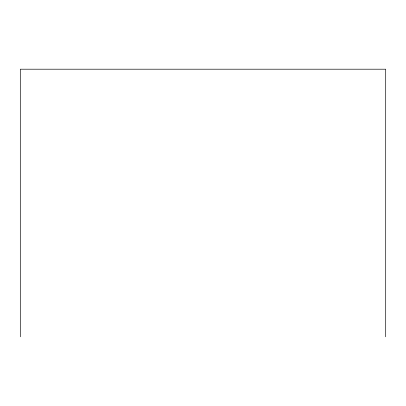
<?xml version="1.0" encoding="UTF-8"?>
<svg xmlns="http://www.w3.org/2000/svg" width="406" height="406" viewBox="0 0 406 406"><rect width="100%" height="100%" fill="white"/><g stroke="black" fill="none" stroke-linecap="round" stroke-linejoin="round"><path stroke-width="0.61" d="M385.7 336.797L385.7 69.203L20.3 69.203L20.3 336.797"/></g></svg>
